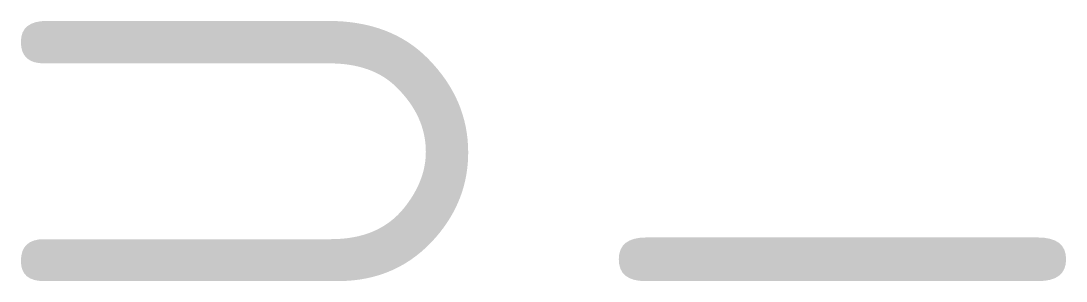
# Model space of a CAD drawing. Extents: x -10.5 to 0, y 2.4 to 5.1.
import ezdxf

# ---------------------------------------------------------------- set-up
doc = ezdxf.new("R2010")
doc.units = 0
doc.header["$LTSCALE"] = 0.2
doc.layers.get('0').update_dxf_attribs({"linetype": 'CONTINUOUS'})
doc.styles.get("Standard").update_dxf_attribs({"font": 'ISO'})

msp = doc.modelspace()

# ---------------------------------------------------------------- texts
at = {"color": 0, "linetype": 'CONTINUOUS'}
for tag, p in [('U', (-6, 2)), ('I', (0, 2))]:
    msp.add_attdef(tag, p, '   ', height=4.5, rotation=90, dxfattribs=at)

doc.saveas('drawing.dxf')
